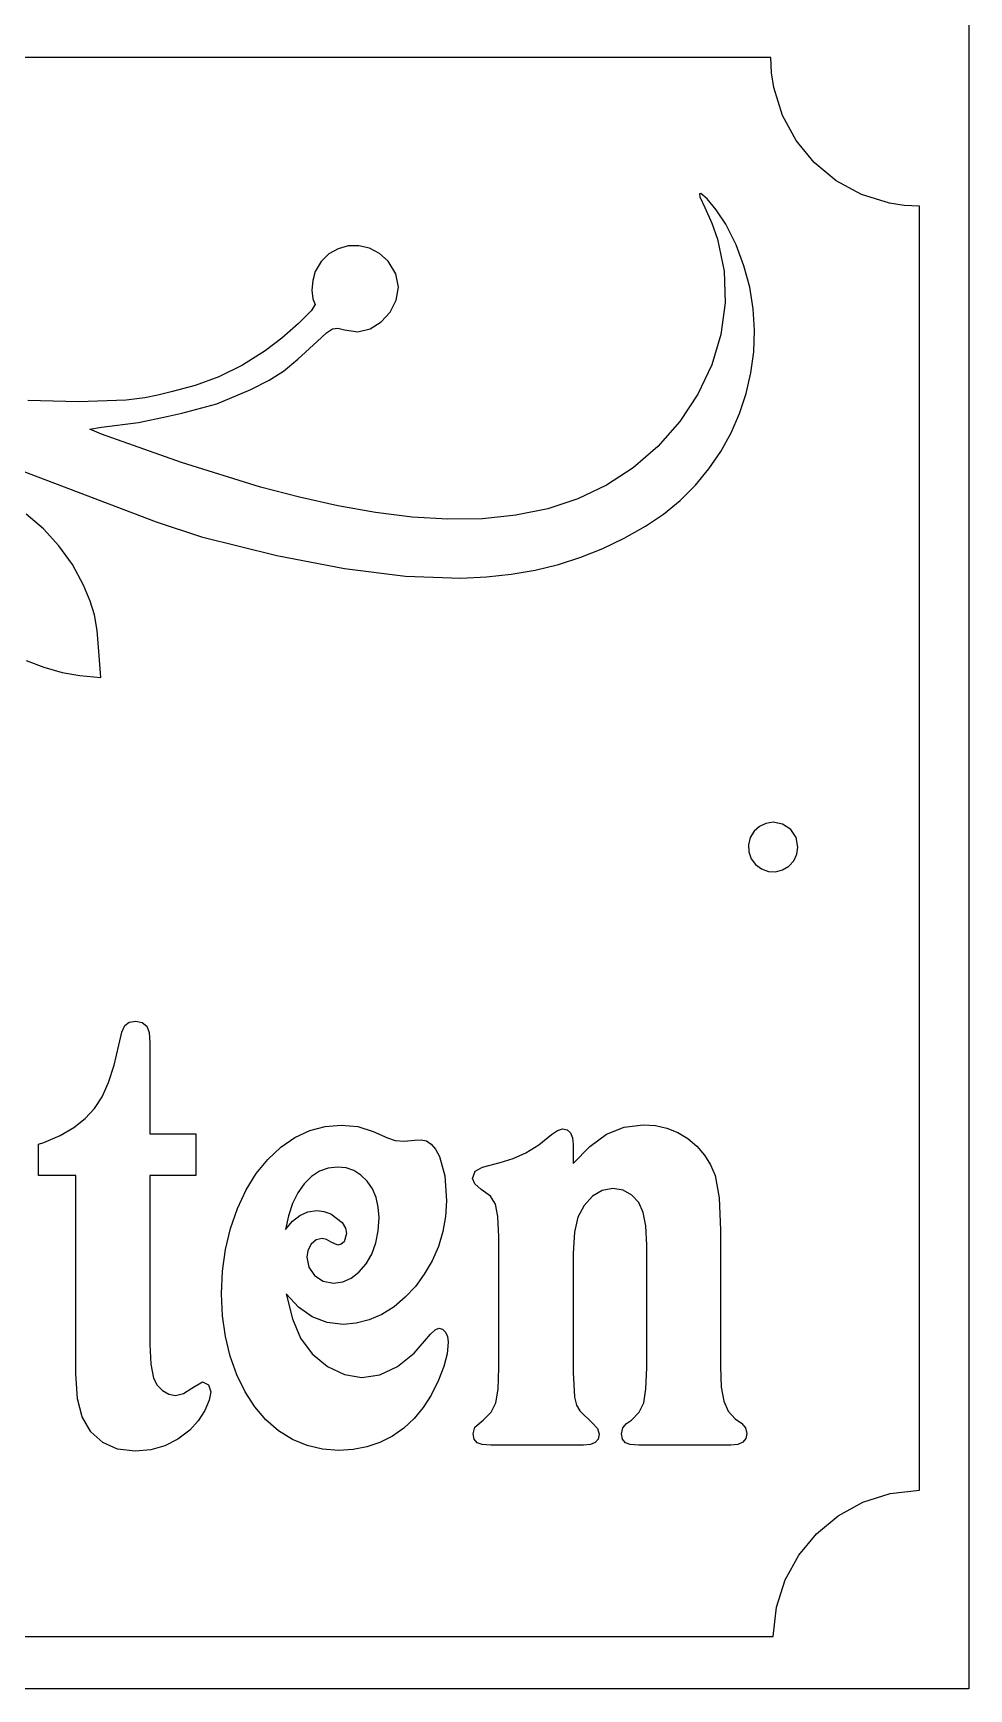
# Model space of a CAD drawing. Extents: x 0 to 380, y 0 to 510.
# Drawn here: x 285.7 to 380.2, y 0.2 to 167.4 of the extents above; entities that cross this region are included whole.
import ezdxf

# ---------------------------------------------------------------- set-up
doc = ezdxf.new("R2010")
doc.units = 0

msp = doc.modelspace()

# ---------------------------------------------------------------- linework, layer by layer
at = {"layer": 'Ebene 1'}
for p, q in [((380.200092, 170.05009), (380.200092, 0.1999)), ((360.20023, 164.96024), (19.977069, 164.96024)), ((360.27766, 163.42659), (360.20023, 164.96024)), ((360.504947, 161.937241), (360.27766, 163.42659)), ((361.378932, 159.121606), (360.504947, 161.937241)), ((362.761871, 156.57365), (361.378932, 159.121606)), ((364.593448, 154.35369), (362.761871, 156.57365)), ((366.813347, 152.522043), (364.593448, 154.35369)), ((369.361254, 151.139024), (366.813347, 152.522043)), ((353.127236, 151.226593), (352.997232, 151.18884)), ((352.997232, 151.18884), (353.03915, 150.90724)), ((353.03915, 150.90724), (353.03944, 150.90734)), ((353.03944, 150.90734), (353.53264, 149.83404)), ((353.769189, 150.69899), (353.127236, 151.226593)), ((354.697362, 149.581287), (353.769189, 150.69899)), ((372.176853, 150.264951), (369.361254, 151.139024)), ((353.53264, 149.83404), (354.255988, 148.244585)), ((355.64411, 148.13034), (354.697362, 149.581287)), ((373.666189, 150.037618), (372.176853, 150.264951)), ((375.19983, 149.96014), (373.666189, 150.037618)), ((375.19983, 20.26654), (375.19983, 149.96014)), ((354.255988, 148.244585), (354.82146, 146.639714)), ((356.686251, 146.047757), (355.64411, 148.13034)), ((316.497085, 145.662275), (315.565789, 145.138123)), ((317.524386, 145.936428), (316.497085, 145.662275)), ((318.596471, 145.953475), (317.524386, 145.936428)), ((319.662115, 145.706313), (318.596471, 145.953475)), ((320.670096, 145.187837), (319.662115, 145.706313)), ((354.82146, 146.639714), (355.497672, 143.406195)), ((357.491002, 143.920806), (356.686251, 146.047757)), ((314.781723, 144.371076), (314.19611, 143.36824)), ((315.565789, 145.138123), (314.781723, 144.371076)), ((321.56919, 144.39094), (320.670096, 145.187837)), ((322.348414, 143.109262), (321.56919, 144.39094)), ((358.065017, 141.764052), (357.491002, 143.920806)), ((313.946429, 142.462665), (313.864882, 141.47144)), ((314.19611, 143.36824), (313.946429, 142.462665)), ((322.588561, 141.76387), (322.348414, 143.109262)), ((355.497672, 143.406195), (355.599056, 140.17842)), ((313.864882, 141.47144), (313.95095, 140.59534)), ((313.95095, 140.59534), (314.20411, 140.03514)), ((322.369046, 140.446066), (322.588561, 141.76387)), ((358.414952, 139.59206), (358.065017, 141.764052)), ((313.796881, 139.38742), (312.510816, 138.102303)), ((314.20411, 140.03514), (313.796881, 139.38742)), ((320.868688, 138.258431), (321.769284, 139.247152)), ((321.769284, 139.247152), (322.369046, 140.446066)), ((355.599056, 140.17842), (355.163394, 137.001328)), ((358.547459, 137.419397), (358.414952, 139.59206)), ((312.510816, 138.102303), (310.808743, 136.609979)), ((314.3822, 136.30154), (315.316333, 137.157993)), ((315.316333, 137.157993), (315.945259, 137.57684)), ((315.945259, 137.57684), (316.486117, 137.649262)), ((316.486117, 137.649262), (317.15605, 137.46644)), ((317.15605, 137.46644), (318.482657, 137.276773)), ((318.482657, 137.276773), (319.746675, 137.571204)), ((319.746675, 137.571204), (320.868688, 138.258431)), ((358.469196, 135.260627), (358.547459, 137.419397)), ((310.808743, 136.609979), (309.15349, 135.34064)), ((312.449334, 134.502626), (314.3822, 136.30154)), ((355.163394, 137.001328), (354.228468, 133.919855)), ((306.842103, 133.90637), (304.472895, 132.734553)), ((309.15349, 135.34064), (306.842103, 133.90637)), ((310.984718, 133.306553), (312.449334, 134.502626)), ((354.228468, 133.919855), (352.832059, 130.978942)), ((358.186815, 133.130315), (358.469196, 135.260627)), ((304.472895, 132.734553), (302.063622, 131.832904)), ((307.69804, 131.44174), (309.547802, 132.393023)), ((309.547802, 132.393023), (310.984718, 133.306553)), ((357.706972, 131.043027), (358.186815, 133.130315)), ((296.999561, 130.588288), (295.111322, 130.374809)), ((298.30797, 130.88304), (296.999561, 130.588288)), ((299.63204, 131.20914), (298.30797, 130.88304)), ((302.063622, 131.832904), (299.63204, 131.20914)), ((304.269577, 129.97954), (307.69804, 131.44174)), ((352.832059, 130.978942), (351.011949, 128.223524)), ((357.036323, 129.013329), (357.706972, 131.043027)), ((290.275539, 130.193765), (285.160994, 130.344109)), ((295.111322, 130.374809), (290.275539, 130.193765)), ((299.2119, 128.69764), (300.71021, 129.05914)), ((300.71021, 129.05914), (304.269577, 129.97954)), ((356.18152, 127.055786), (357.036323, 129.013329)), ((291.447457, 127.445877), (292.62597, 127.64864)), ((292.62597, 126.91244), (291.447457, 127.445877)), ((292.62597, 127.64864), (296.357981, 128.11884)), ((296.357981, 128.11884), (299.2119, 128.69764)), ((351.011949, 128.223524), (348.80592, 125.69854)), ((300.675325, 124.06349), (292.62597, 126.91244)), ((348.80592, 125.69854), (346.310964, 123.524404)), ((355.14922, 125.184963), (356.18152, 127.055786)), ((282.38561, 124.06824), (298.117666, 118.078365)), ((308.660798, 121.588831), (300.675325, 124.06349)), ((353.946077, 123.415426), (355.14922, 125.184963)), ((346.310964, 123.524404), (343.613562, 121.765868)), ((352.578746, 121.76174), (353.946077, 123.415426)), ((312.593719, 120.553788), (308.660798, 121.588831)), ((316.467636, 119.686632), (312.593719, 120.553788)), ((343.613562, 121.765868), (340.72806, 120.398161)), ((351.053881, 120.238469), (352.578746, 121.76174)), ((286.749218, 117.364349), (284.988809, 118.849503)), ((320.268206, 119.012134), (316.467636, 119.686632)), ((323.981085, 118.555065), (320.268206, 119.012134)), ((337.668802, 119.396512), (334.450131, 118.736149)), ((340.72806, 120.398161), (337.668802, 119.396512)), ((347.55817, 117.64144), (349.378138, 118.860181)), ((349.378138, 118.860181), (351.053881, 120.238469)), ((288.315792, 115.662473), (286.749218, 117.364349)), ((298.117666, 118.078365), (302.72681, 116.55144)), ((327.591928, 118.340197), (323.981085, 118.555065)), ((331.086391, 118.392301), (327.591928, 118.340197)), ((334.450131, 118.736149), (331.086391, 118.392301)), ((345.407908, 116.437192), (347.55817, 117.64144)), ((289.670593, 113.757171), (288.315792, 115.662473)), ((302.72681, 116.55144), (310.325833, 114.677789)), ((341.013547, 114.506901), (343.230645, 115.392955)), ((343.230645, 115.392955), (345.407908, 116.437192)), ((290.79568, 111.66174), (289.670593, 113.757171)), ((310.325833, 114.677789), (317.149482, 113.349157)), ((336.408511, 113.202035), (338.743781, 113.777204)), ((338.743781, 113.777204), (341.013547, 114.506901)), ((317.149482, 113.349157), (323.300428, 112.580164)), ((323.300428, 112.580164), (328.881345, 112.385427)), ((328.881345, 112.385427), (331.490128, 112.507974)), ((331.490128, 112.507974), (333.994905, 112.779568)), ((333.994905, 112.779568), (336.408511, 113.202035)), ((291.473523, 110.069567), (290.79568, 111.66174)), ((291.902068, 108.667002), (291.473523, 110.069567)), ((292.165758, 107.090682), (291.902068, 108.667002)), ((292.34904, 104.97724), (292.165758, 107.090682)), ((284.995547, 104.078267), (286.773051, 103.388728)), ((292.52977, 102.33514), (292.34904, 104.97724)), ((286.773051, 103.388728), (288.6518, 102.85622)), ((288.6518, 102.85622), (290.42207, 102.55084)), ((290.42207, 102.55084), (292.52977, 102.33514)), ((294.650532, 66.515775), (294.963862, 67.211735)), ((294.963862, 67.211735), (295.4218, 67.532948)), ((295.4218, 67.532948), (296.088624, 67.640019)), ((296.088624, 67.640019), (296.731351, 67.515104)), ((296.731351, 67.515104), (297.181256, 67.140357)), ((297.181256, 67.140357), (297.42228, 66.489007)), ((294.353272, 65.213076), (294.650532, 66.515775)), ((297.42228, 66.489007), (297.502621, 65.462913)), ((297.502621, 65.462913), (297.502621, 56.254793)), ((293.887299, 63.194342), (294.353272, 65.213076)), ((293.324918, 61.456668), (293.887299, 63.194342)), ((292.666129, 60.000054), (293.324918, 61.456668)), ((290.976974, 57.807325), (291.910931, 58.824501)), ((291.910931, 58.824501), (292.666129, 60.000054)), ((288.42215, 56.094186), (289.814047, 56.89722)), ((289.814047, 56.89722), (290.976974, 57.807325)), ((313.634918, 56.584933), (315.193519, 57.006525)), ((315.193519, 57.006525), (316.816392, 57.147056)), ((316.816392, 57.147056), (318.503542, 56.986449)), ((318.503542, 56.986449), (320.03001, 56.504629)), ((343.61792, 56.219099), (345.393446, 56.941829)), ((345.393446, 56.941829), (347.31358, 57.182739)), ((347.31358, 57.182739), (348.546802, 57.095744)), ((348.546802, 57.095744), (349.707719, 56.834758)), ((286.254972, 55.219775), (286.801284, 55.398224)), ((286.254972, 52.043334), (286.254972, 55.219775)), ((286.801284, 55.398224), (288.42215, 56.094186)), ((297.502621, 56.254793), (302.130217, 56.254793)), ((302.130217, 56.254793), (302.130217, 52.043334)), ((310.71053, 54.898562), (312.140588, 55.882278)), ((312.140588, 55.882278), (313.634918, 56.584933)), ((320.03001, 56.504629), (321.508276, 55.862202)), ((321.508276, 55.862202), (322.263474, 55.594522)), ((322.263474, 55.594522), (323.179349, 55.505295)), ((323.179349, 55.505295), (324.207703, 55.612366)), ((324.207703, 55.612366), (324.882562, 55.648091)), ((324.882562, 55.648091), (325.420845, 55.543251)), ((325.420845, 55.543251), (325.910922, 55.228728)), ((325.910922, 55.228728), (326.352795, 54.704523)), ((336.758864, 55.164009), (338.05837, 56.183416)), ((338.05837, 56.183416), (338.652892, 56.611695)), ((338.652892, 56.611695), (339.151002, 56.754455)), ((339.151002, 56.754455), (339.629024, 56.656306)), ((339.629024, 56.656306), (339.970469, 56.361861)), ((339.970469, 56.361861), (340.175336, 55.87112)), ((340.175336, 55.87112), (340.243624, 55.184081)), ((341.938809, 54.996704), (343.61792, 56.219099)), ((349.707719, 56.834758), (350.796331, 56.399782)), ((350.796331, 56.399782), (351.812638, 55.790814)), ((351.812638, 55.790814), (352.732533, 55.007858)), ((308.23605, 52.248553), (309.400984, 53.682859)), ((309.400984, 53.682859), (310.71053, 54.898562)), ((326.352795, 54.704523), (326.746461, 53.970636)), ((326.746461, 53.970636), (327.27671, 52.01659)), ((332.884453, 53.363872), (334.171906, 53.754237)), ((334.171906, 53.754237), (335.463376, 54.354282)), ((335.463376, 54.354282), (336.758864, 55.164009)), ((340.243624, 55.184081), (340.243624, 53.2568)), ((340.243624, 55.184081), (340.243624, 55.184081)), ((340.243624, 53.2568), (341.938809, 54.996704)), ((352.732533, 55.007858), (353.499783, 54.122293)), ((353.499783, 54.122293), (354.114386, 53.134118)), ((290.014901, 52.043334), (286.254972, 52.043334)), ((290.014901, 32.021027), (290.014901, 52.043334)), ((302.130217, 52.043334), (297.502621, 52.043334)), ((297.502621, 52.043334), (297.502621, 35.01902)), ((307.215729, 50.595643), (308.23605, 52.248553)), ((313.827764, 51.956335), (313.08863, 51.222448)), ((314.631168, 52.48054), (313.827764, 51.956335)), ((315.498842, 52.795063), (314.631168, 52.48054)), ((316.430786, 52.899904), (315.498842, 52.795063)), ((317.306497, 52.810677), (316.430786, 52.899904)), ((318.101867, 52.542999), (317.306497, 52.810677)), ((318.816897, 52.096868), (318.101867, 52.542999)), ((319.451587, 51.472285), (318.816897, 52.096868)), ((327.27671, 52.01659), (327.45346, 49.509341)), ((330.088608, 51.757804), (330.337664, 52.489461)), ((330.337664, 52.489461), (331.084832, 52.899904)), ((331.084832, 52.899904), (332.884453, 53.363872)), ((354.114386, 53.134118), (354.576343, 52.043334)), ((354.576343, 52.043334), (354.986077, 49.794837)), ((306.34002, 48.724128), (307.215729, 50.595643)), ((312.439883, 50.303423), (311.907629, 49.22379)), ((313.08863, 51.222448), (312.439883, 50.303423)), ((319.971793, 50.70717), (319.451587, 51.472285)), ((320.343368, 49.839447), (319.971793, 50.70717)), ((330.305527, 51.195686), (330.088608, 51.757804)), ((330.956284, 50.651409), (330.305527, 51.195686)), ((331.880202, 49.955447), (330.956284, 50.651409)), ((343.184084, 50.535412), (342.203933, 49.973288)), ((344.260649, 50.722786), (343.184084, 50.535412)), ((345.280968, 50.56218), (344.260649, 50.722786)), ((346.156679, 50.08036), (345.280968, 50.56218)), ((305.637039, 46.698699), (306.34002, 48.724128)), ((311.907629, 49.22379), (311.491868, 47.983551)), ((313.458196, 48.389531), (314.34194, 48.509986)), ((314.34194, 48.509986), (315.048938, 48.429683)), ((320.566313, 48.869114), (320.343368, 49.839447)), ((320.640628, 47.796171), (320.566313, 48.869114)), ((327.45346, 49.509341), (327.363077, 47.925581)), ((332.402411, 49.152413), (331.880202, 49.955447)), ((332.643434, 47.921089), (332.402411, 49.152413)), ((341.352324, 49.009648), (340.725667, 47.831865)), ((342.203933, 49.973288), (341.352324, 49.009648)), ((346.863672, 49.321938), (346.156679, 50.08036)), ((347.31358, 48.331527), (346.863672, 49.321938)), ((354.986077, 49.794837), (355.122655, 46.547011)), ((311.491868, 47.983551), (311.192601, 46.582705)), ((311.192601, 46.582705), (311.883526, 47.425891)), ((311.883526, 47.425891), (312.638725, 48.028166)), ((312.638725, 48.028166), (313.458196, 48.389531)), ((315.048938, 48.429683), (315.755937, 48.188773)), ((315.755937, 48.188773), (316.912829, 47.296509)), ((316.912829, 47.296509), (317.250263, 46.716541)), ((320.558279, 46.460017), (320.640628, 47.796171)), ((327.363077, 47.925581), (327.091928, 46.386433)), ((332.723775, 45.86889), (332.643434, 47.921089)), ((340.725667, 47.831865), (340.364135, 46.315022)), ((347.578701, 46.966372), (347.31358, 48.331527)), ((347.667075, 45.012332), (347.578701, 46.966372)), ((305.13491, 44.584044), (305.637039, 46.698699)), ((311.192601, 46.582705), (311.192601, 46.582705)), ((314.277673, 45.547682), (313.795629, 45.119403)), ((314.888261, 45.690442), (314.277673, 45.547682)), ((315.338164, 45.601218), (314.888261, 45.690442)), ((315.788067, 45.333545), (315.338164, 45.601218)), ((316.462926, 45.012332), (315.788067, 45.333545)), ((317.105646, 45.369228), (316.800353, 45.101556)), ((317.362741, 46.190104), (317.105646, 45.369228)), ((317.250263, 46.716541), (317.362741, 46.190104)), ((319.899485, 44.122298), (320.311231, 45.235392)), ((320.311231, 45.235392), (320.558279, 46.460017)), ((327.091928, 46.386433), (326.640014, 44.8919)), ((332.723775, 33.305881), (332.723775, 45.86889)), ((340.364135, 46.315022), (340.243624, 44.191446)), ((355.122655, 46.547011), (355.122655, 32.770526)), ((304.833632, 42.380164), (305.13491, 44.584044)), ((313.458201, 44.485894), (313.345726, 43.798855)), ((313.345726, 43.798855), (313.538543, 42.781676)), ((313.795629, 45.119403), (313.458201, 44.485894)), ((316.800353, 45.101556), (316.462926, 45.012332)), ((319.32304, 43.120734), (319.899485, 44.122298)), ((326.640014, 44.8919), (326.007333, 43.441979)), ((340.243624, 44.191446), (340.243624, 32.163792)), ((347.667075, 33.305881), (347.667075, 45.012332)), ((304.733207, 40.087058), (304.833632, 42.380164)), ((313.538543, 42.781676), (314.116993, 41.942951)), ((314.116993, 41.942951), (314.984669, 41.380828)), ((317.828711, 41.675273), (318.612028, 42.277549)), ((318.612028, 42.277549), (319.32304, 43.120734)), ((325.211962, 42.081285), (324.304116, 40.85443)), ((326.007333, 43.441979), (325.211962, 42.081285)), ((314.984669, 41.380828), (316.045162, 41.193453)), ((316.045162, 41.193453), (316.973089, 41.313908)), ((316.973089, 41.313908), (317.828711, 41.675273)), ((324.304116, 40.85443), (323.283793, 39.761413)), ((304.829615, 37.876483), (304.733207, 40.087058)), ((312.508145, 38.744241), (311.256841, 40.08709)), ((311.256841, 40.08709), (311.256841, 40.087058)), ((311.256841, 40.087058), (311.891533, 37.561963)), ((313.883974, 37.785063), (312.508145, 38.744241)), ((322.150995, 38.802236), (320.913752, 38.02151)), ((323.283793, 39.761413), (322.150995, 38.802236)), ((305.11884, 35.777441), (304.829615, 37.876483)), ((311.891533, 37.561963), (312.702968, 35.625763)), ((315.384328, 37.209556), (313.883974, 37.785063)), ((317.009209, 37.01772), (315.384328, 37.209556)), ((318.342859, 37.129252), (317.009209, 37.01772)), ((319.644374, 37.463849), (318.342859, 37.129252)), ((320.913752, 38.02151), (319.644374, 37.463849)), ((305.600883, 33.789932), (305.11884, 35.777441)), ((312.702968, 35.625763), (313.883974, 34.037538)), ((324.195653, 34.113381), (325.846646, 36.018354)), ((325.846646, 36.018354), (326.296554, 36.473404)), ((326.296554, 36.473404), (326.682192, 36.625087)), ((326.682192, 36.625087), (327.059789, 36.52694)), ((327.059789, 36.52694), (327.357051, 36.232497)), ((327.357051, 36.232497), (327.549866, 35.786368)), ((327.614137, 35.233162), (327.507687, 34.041999)), ((327.549866, 35.786368), (327.614137, 35.233162)), ((297.502621, 35.01902), (297.590994, 32.984668)), ((306.275742, 31.913956), (305.600883, 33.789932)), ((313.883974, 34.037538), (315.434544, 32.770526)), ((322.488423, 32.752686), (324.195653, 34.113381)), ((327.507687, 34.041999), (327.188334, 32.752686)), ((290.175581, 29.504858), (290.014901, 32.021027)), ((297.590994, 32.984668), (297.856115, 31.592743)), ((307.105258, 30.196361), (306.275742, 31.913956)), ((315.434544, 32.770526), (317.137756, 31.940729)), ((317.137756, 31.940729), (318.905248, 31.664131)), ((318.905248, 31.664131), (320.724954, 31.93627)), ((320.724954, 31.93627), (322.488423, 32.752686)), ((327.188334, 32.752686), (326.65608, 31.365225)), ((332.651469, 30.45958), (332.723775, 32.627771)), ((332.723775, 32.627771), (332.723775, 33.305881)), ((340.243624, 32.163792), (340.372172, 29.665472)), ((347.594768, 30.495269), (347.667075, 32.627771)), ((347.667075, 32.627771), (347.667075, 33.305881)), ((355.122655, 32.770526), (355.202996, 30.682641)), ((297.856115, 31.592743), (298.225679, 30.887862)), ((298.225679, 30.887862), (298.755921, 30.343583)), ((298.755921, 30.343583), (299.406683, 29.968836)), ((300.876911, 30.022372), (301.744583, 30.557725)), ((301.744583, 30.557725), (302.805076, 31.200152)), ((302.805076, 31.200152), (303.415666, 30.914632)), ((303.415666, 30.914632), (303.640622, 30.200818)), ((303.640622, 30.200818), (303.496009, 29.353177)), ((308.083402, 28.683982), (307.105258, 30.196361)), ((326.65608, 31.365225), (325.910925, 29.879615)), ((332.43455, 29.094423), (332.651469, 30.45958)), ((347.377849, 29.094423), (347.594768, 30.495269)), ((355.202996, 30.682641), (355.444019, 29.272871)), ((290.657621, 27.666804), (290.175581, 29.504858)), ((299.406683, 29.968836), (300.073509, 29.843921)), ((300.073509, 29.843921), (300.876911, 30.022372)), ((303.496009, 29.353177), (303.062171, 28.309231)), ((309.210174, 27.376822), (308.083402, 28.683982)), ((325.099485, 28.617067), (324.17557, 27.506202)), ((325.910925, 29.879615), (325.099485, 28.617067)), ((331.952505, 28.157547), (332.43455, 29.094423)), ((340.372172, 29.665472), (340.589089, 28.87136)), ((340.589089, 28.87136), (340.918484, 28.273547)), ((346.919909, 28.157547), (347.377849, 29.094423)), ((355.444019, 29.272871), (355.909992, 28.255698)), ((291.547388, 26.152196), (290.657621, 27.666804)), ((302.371242, 27.283134), (301.519636, 26.346266)), ((303.062171, 28.309231), (302.371242, 27.283134)), ((310.485574, 26.274879), (309.210174, 27.376822)), ((324.17557, 27.506202), (323.139181, 26.547021)), ((330.313564, 26.631786), (331.149101, 27.34559)), ((331.149101, 27.34559), (331.952505, 28.157547)), ((340.918484, 28.273547), (342.203933, 27.024377)), ((342.203933, 27.024377), (342.710077, 26.515794)), ((345.256868, 26.551483), (345.642497, 26.988693)), ((345.642497, 26.988693), (346.124539, 27.34559)), ((346.124539, 27.34559), (346.919909, 28.157547)), ((355.909992, 28.255698), (356.60092, 27.488355)), ((356.60092, 27.488355), (357.24364, 27.024377)), ((357.24364, 27.024377), (357.653381, 26.569327)), ((292.738433, 25.070333), (291.547388, 26.152196)), ((300.332606, 25.409394), (299.021049, 24.740199)), ((301.519636, 26.346266), (300.332606, 25.409394)), ((311.891532, 25.400466), (310.485574, 26.274879)), ((313.377829, 24.775885), (311.891532, 25.400466)), ((320.724955, 25.099328), (319.403355, 24.642046)), ((321.990318, 25.739523), (320.724955, 25.099328)), ((323.139181, 26.547021), (321.990318, 25.739523)), ((330.152887, 25.953665), (330.313564, 26.631786)), ((330.249295, 25.427235), (330.152887, 25.953665)), ((330.53852, 25.061413), (330.249295, 25.427235)), ((342.477091, 25.088178), (341.974964, 24.880727)), ((342.778366, 25.433929), (342.477091, 25.088178)), ((342.710077, 26.515794), (342.878792, 25.917982)), ((342.878792, 25.917982), (342.778366, 25.433929)), ((345.128325, 25.953665), (345.256868, 26.551483)), ((345.224734, 25.427235), (345.128325, 25.953665)), ((345.513959, 25.061413), (345.224734, 25.427235)), ((357.380225, 25.106022), (356.868055, 24.885188)), ((357.687527, 25.474079), (357.380225, 25.106022)), ((357.653381, 26.569327), (357.789961, 25.989359)), ((357.789961, 25.989359), (357.687527, 25.474079)), ((294.230755, 24.421216), (292.738433, 25.070333)), ((296.024355, 24.204843), (294.230755, 24.421216)), ((297.584965, 24.338682), (296.024355, 24.204843)), ((299.021049, 24.740199), (297.584965, 24.338682)), ((314.944467, 24.401137), (313.377829, 24.775885)), ((316.591445, 24.276221), (314.944467, 24.401137)), ((318.025518, 24.367677), (316.591445, 24.276221)), ((319.403355, 24.642046), (318.025518, 24.367677)), ((331.04466, 24.874035), (330.53852, 25.061413)), ((331.920369, 24.811576), (331.04466, 24.874035)), ((341.271988, 24.811576), (331.920369, 24.811576)), ((341.974964, 24.880727), (341.271988, 24.811576)), ((346.012064, 24.874035), (345.513959, 25.061413)), ((346.863668, 24.811576), (346.012064, 24.874035)), ((356.151018, 24.811576), (346.863668, 24.811576)), ((356.868055, 24.885188), (356.151018, 24.811576)), ((372.24108, 19.929873), (375.19983, 20.26654)), ((366.991551, 17.677006), (369.485996, 19.047704)), ((369.485996, 19.047704), (372.24108, 19.929873)), ((364.814716, 15.874753), (366.991551, 17.677006)), ((363.012466, 13.697916), (364.814716, 15.874753)), ((361.641773, 11.20347), (363.012466, 13.697916)), ((360.75961, 8.448387), (361.641773, 11.20347)), ((360.42295, 5.48964), (360.75961, 8.448387)), ((20.377079, 5.48964), (360.42295, 5.48964)), ((380.200092, 0.1999), (0.199912, 0.1999))]:
    msp.add_line(p, q, dxfattribs=at)
at = {"layer": 'Layer 1'}
for p, q in [((359.048502, 87.303424), (358.509671, 86.816708)), ((359.704371, 87.614981), (359.048502, 87.303424)), ((360.437428, 87.72475), (359.704371, 87.614981)), ((361.394137, 87.534449), (360.437428, 87.72475)), ((360.437428, 87.72475), (360.437428, 87.72475)), ((362.205195, 86.992517), (361.394137, 87.534449)), ((362.747127, 86.181459), (362.205195, 86.992517)), ((358.127729, 86.181459), (357.948614, 85.462196)), ((357.948614, 85.462196), (357.985465, 84.737024)), ((358.509671, 86.816708), (358.127729, 86.181459)), ((362.937428, 85.22475), (362.747127, 86.181459)), ((357.985465, 84.737024), (358.22893, 84.052951)), ((358.22893, 84.052951), (358.669661, 83.456983)), ((362.029386, 83.296993), (362.516102, 83.835824)), ((362.516102, 83.835824), (362.827659, 84.491693)), ((362.827659, 84.491693), (362.937428, 85.22475)), ((358.669661, 83.456983), (359.265629, 83.016252)), ((359.265629, 83.016252), (359.949702, 82.772787)), ((359.949702, 82.772787), (360.674874, 82.735936)), ((360.674874, 82.735936), (361.394137, 82.915051)), ((361.394137, 82.915051), (362.029386, 83.296993))]:
    msp.add_line(p, q, dxfattribs=at)

doc.saveas('drawing.dxf')
